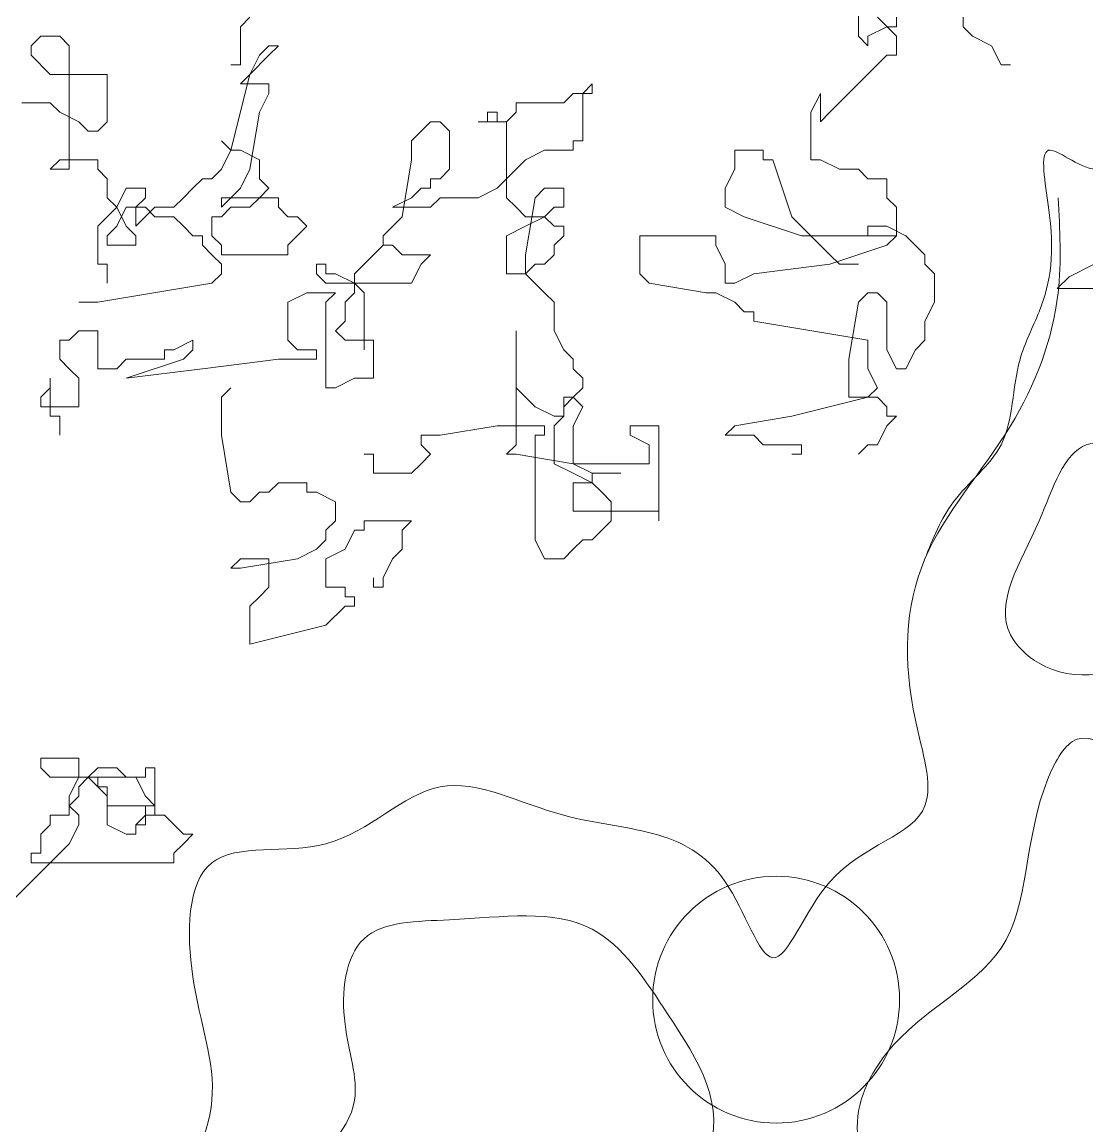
# Model space of a CAD drawing. Extents: x 941299 to 942979, y 2579300 to 2579597.
# Drawn here: x 942281 to 942282.464, y 2579506.667 to 2579508.185 of the extents above; entities that cross this region are included whole.
import ezdxf

# ---------------------------------------------------------------- set-up
doc = ezdxf.new("R2010")
doc.units = 0
doc.layers.get('0').update_dxf_attribs({"linetype": 'CONTINUOUS'})

# ---------------------------------------------------------------- blocks, each defined once
blk = doc.blocks.new('tulia')
at = {"color": 3, "lineweight": 0}
for p, q in [((202.8442, 269.5489), (202.8442, 269.9305)), ((202.3191, 269.5966), (202.3191, 269.6443)), ((202.6533, 269.6443), (202.6533, 269.5966)), ((202.7488, 269.6443), (202.6533, 269.5489)), ((205.8997, 269.6443), (205.9474, 269.5966)), ((202.2714, 269.5489), (202.3191, 269.5966)), ((202.6533, 269.5966), (202.701, 269.5966)), ((202.701, 269.5966), (202.7965, 269.5489)), ((205.9474, 269.5966), (205.9474, 269.4057)), ((202.1759, 269.5012), (202.2714, 269.5489)), ((202.6533, 269.5489), (202.6533, 269.4535)), ((202.7965, 269.5489), (202.7965, 269.5012)), ((202.7965, 269.5012), (202.8442, 269.5489)), ((206.8067, 269.5012), (206.8545, 269.5489)), ((206.8545, 269.5489), (206.95, 269.5489)), ((206.95, 269.5489), (206.9977, 269.5012)), ((202.1281, 269.4057), (202.1759, 269.5012)), ((205.8042, 269.4535), (205.7564, 269.5012)), ((205.7564, 269.5012), (205.8042, 269.5012)), ((205.8042, 269.5012), (205.8519, 269.4535)), ((206.8067, 268.881), (206.8067, 269.5012)), ((206.9977, 269.5012), (206.9977, 269.4535)), ((202.6533, 269.4535), (202.701, 269.4535)), ((202.701, 269.4535), (202.9875, 269.1672)), ((205.8997, 269.358), (205.8042, 269.4535)), ((205.8519, 269.4535), (205.8997, 269.358)), ((206.9977, 269.4535), (206.9022, 269.358)), ((202.0804, 269.4057), (202.1281, 269.4057)), ((205.9474, 269.3103), (205.8997, 269.358)), ((205.8997, 269.358), (205.9951, 268.9764)), ((205.9474, 269.4057), (205.9951, 269.4057)), ((206.9022, 269.358), (206.6158, 269.358)), ((206.6158, 269.358), (206.6158, 269.1195)), ((204.181, 269.2626), (204.181, 269.3103)), ((204.181, 269.3103), (204.2287, 269.2626)), ((205.8042, 269.3103), (205.9474, 269.3103)), ((205.8042, 269.2626), (205.8042, 269.3103)), ((203.0352, 269.1195), (203.0352, 269.2626)), ((203.0352, 269.2626), (203.083, 269.1672)), ((204.2765, 269.2626), (204.181, 269.2626)), ((204.2287, 269.2626), (204.2287, 269.0241)), ((204.3242, 269.2149), (204.2765, 269.2626)), ((205.8519, 269.1672), (205.8042, 269.2626)), ((204.5629, 269.2149), (204.3242, 269.2149)), ((204.5629, 269.1672), (204.5629, 269.2149)), ((206.8545, 269.1672), (206.9022, 269.2149)), ((206.9022, 269.2149), (207.0454, 269.2149)), ((202.9875, 269.1672), (203.0352, 269.1195)), ((203.083, 269.1672), (203.083, 268.9287)), ((204.6107, 269.1195), (204.5629, 269.1672)), ((204.6584, 269.1195), (204.6584, 269.1672)), ((204.6584, 269.1672), (204.7061, 269.1672)), ((204.7061, 269.1672), (204.7061, 269.1195)), ((205.8997, 268.881), (205.8519, 269.1672)), ((206.759, 269.1195), (206.8545, 269.1672)), ((204.6107, 268.8333), (204.6107, 269.1195)), ((204.6107, 269.1195), (204.6584, 269.1195)), ((204.7539, 269.1195), (204.6107, 269.1195)), ((204.7061, 269.1195), (204.7539, 269.1195)), ((204.9448, 269.1195), (204.8971, 269.0718)), ((204.9926, 269.1195), (204.9448, 269.1195)), ((205.0403, 269.0718), (204.9926, 269.1195)), ((206.6158, 269.1195), (206.6635, 269.0718)), ((206.7113, 269.0718), (206.759, 269.1195)), ((204.2287, 269.0241), (204.2765, 269.0241)), ((204.2765, 269.0241), (204.2765, 268.9764)), ((204.8971, 269.0718), (204.8971, 268.881)), ((205.0881, 269.0241), (205.0403, 269.0718)), ((205.0881, 268.9287), (205.0881, 269.0241)), ((206.0429, 269.0241), (205.9951, 268.9764)), ((206.6635, 269.0718), (206.7113, 269.0718)), ((203.3217, 268.9287), (203.3217, 268.9764)), ((203.3217, 268.9764), (203.4649, 268.9764)), ((203.4649, 268.9764), (203.4649, 268.881)), ((204.2765, 268.9764), (204.4197, 268.9764)), ((204.4197, 268.9764), (204.5152, 268.9287)), ((205.9474, 268.9764), (205.8519, 268.9287)), ((205.9951, 268.9764), (205.9474, 268.9764)), ((205.9951, 268.9764), (206.0429, 268.881)), ((203.0352, 268.9287), (202.9397, 268.881)), ((203.083, 268.9287), (203.0352, 268.9287)), ((203.1784, 268.6425), (203.2739, 268.9287)), ((203.2739, 268.9287), (203.3217, 268.9287)), ((204.5152, 268.9287), (204.5629, 268.881)), ((205.1358, 268.6425), (205.0881, 268.9287)), ((205.8519, 268.9287), (205.8519, 268.8333)), ((206.6635, 268.881), (206.6635, 268.9287)), ((206.6635, 268.9287), (206.8545, 268.9287)), ((206.8545, 268.9287), (206.9022, 268.881)), ((202.8442, 268.881), (202.7965, 268.8333)), ((202.9397, 268.881), (202.8442, 268.881)), ((203.4649, 268.881), (203.5126, 268.7856)), ((204.5629, 268.881), (204.6107, 268.8333)), ((204.8971, 268.881), (204.9448, 268.8333)), ((205.9474, 268.7856), (205.8997, 268.881)), ((206.0429, 268.881), (206.0906, 268.8333)), ((206.6158, 268.8333), (206.6635, 268.881)), ((206.9022, 268.881), (206.8067, 268.881)), ((202.7965, 268.8333), (202.701, 268.8333)), ((202.701, 268.8333), (202.701, 268.7379)), ((204.6584, 268.7856), (204.6107, 268.8333)), ((204.6107, 268.8333), (204.6107, 268.7379)), ((204.9448, 268.8333), (204.9926, 268.8333)), ((204.9926, 268.8333), (204.9926, 268.7856)), ((205.8519, 268.8333), (205.8042, 268.7856)), ((206.0906, 268.8333), (206.1384, 268.8333)), ((206.1384, 268.8333), (206.1861, 268.7856)), ((206.6158, 268.7379), (206.6158, 268.8333)), ((203.5126, 268.7856), (203.5126, 268.6902)), ((204.3242, 268.6902), (204.3242, 268.7856)), ((204.3242, 268.7856), (204.4197, 268.7856)), ((204.4197, 268.7856), (204.4674, 268.7379)), ((204.7539, 268.7379), (204.6584, 268.7856)), ((204.9926, 268.7856), (205.0403, 268.7856)), ((205.0403, 268.7856), (205.0881, 268.7379)), ((205.8042, 268.7856), (205.8519, 268.7379)), ((205.9951, 268.7379), (205.9474, 268.7856)), ((206.1861, 268.7856), (206.2338, 268.7379)), ((206.4248, 268.7379), (206.4248, 268.7856)), ((206.4248, 268.7856), (206.5203, 268.7856)), ((206.5203, 268.7856), (206.568, 268.6902)), ((202.701, 268.7379), (202.6533, 268.6902)), ((202.6533, 268.6902), (202.6533, 268.5471)), ((203.5126, 268.6902), (203.4171, 268.6425)), ((204.372, 268.6902), (204.3242, 268.6902)), ((204.4197, 268.6425), (204.372, 268.6902)), ((204.4674, 268.7379), (204.5152, 268.4517)), ((204.5629, 268.6902), (204.5152, 268.6425)), ((204.6107, 268.7379), (204.5629, 268.6902)), ((204.9448, 268.7379), (204.7539, 268.7379)), ((204.9926, 268.6902), (204.9448, 268.7379)), ((205.1835, 268.6902), (204.9926, 268.6902)), ((205.0881, 268.7379), (205.1835, 268.6902)), ((205.7087, 268.6425), (205.7564, 268.6902)), ((205.7564, 268.7379), (205.9951, 268.7379)), ((205.7564, 268.6902), (205.7564, 268.7379)), ((205.8519, 268.7379), (205.8997, 268.6902)), ((205.8997, 268.6902), (205.9951, 268.6902)), ((205.9951, 268.7379), (206.0429, 268.6902)), ((206.0429, 268.7379), (205.9951, 268.7379)), ((205.9951, 268.6902), (206.0429, 268.6425)), ((206.0429, 268.6902), (206.0429, 268.7379)), ((206.2338, 268.7379), (206.2816, 268.6902)), ((206.2816, 268.6902), (206.3771, 268.6902)), ((206.3771, 268.6425), (206.4248, 268.6902)), ((206.3771, 268.6902), (206.4725, 268.5948)), ((206.4725, 268.6902), (206.4248, 268.7379)), ((206.4248, 268.6902), (206.5203, 268.6902)), ((206.4725, 268.5948), (206.4725, 268.6902)), ((206.5203, 268.6902), (206.568, 268.5948)), ((206.5203, 268.5948), (206.568, 268.6902)), ((206.568, 268.6902), (206.6158, 268.7379)), ((206.568, 268.6902), (206.6158, 268.6425)), ((203.083, 268.5471), (203.1784, 268.6425)), ((203.4171, 268.6425), (203.1307, 268.5471)), ((204.4197, 268.6425), (204.372, 268.5948)), ((204.5152, 268.6425), (204.4197, 268.6425)), ((204.5152, 268.5948), (204.4197, 268.6425)), ((205.2313, 268.5471), (205.1358, 268.6425)), ((205.6132, 268.5948), (205.661, 268.6425)), ((205.661, 268.6425), (205.7087, 268.6425)), ((206.0429, 268.6425), (206.0906, 268.6425)), ((206.0906, 268.6425), (206.0906, 268.5471)), ((206.2338, 268.5948), (206.2816, 268.6425)), ((206.2816, 268.6425), (206.3771, 268.6425)), ((206.6158, 268.6425), (206.6635, 268.5948)), ((202.701, 268.5948), (202.6055, 268.5471)), ((202.7965, 268.5948), (202.701, 268.5948)), ((202.7965, 268.5471), (202.7965, 268.5948)), ((204.372, 268.5948), (204.3242, 268.5948)), ((204.3242, 268.5948), (204.3242, 268.5471)), ((204.6107, 268.5471), (204.5152, 268.5948)), ((205.7087, 268.4994), (205.6132, 268.5948)), ((206.1861, 268.5471), (206.2338, 268.5948)), ((206.4725, 268.5471), (206.5203, 268.5948)), ((206.568, 268.5948), (206.6158, 268.5471)), ((206.6635, 268.5948), (206.6635, 268.4039)), ((202.6055, 268.5471), (202.5101, 268.4517)), ((202.6533, 268.5471), (202.7965, 268.5471)), ((203.1307, 268.5471), (202.6533, 268.5471)), ((202.6533, 268.5471), (202.701, 268.4994)), ((202.9875, 268.4517), (203.083, 268.5471)), ((203.5604, 268.4994), (203.5604, 268.5471)), ((203.5604, 268.5471), (203.9423, 268.5471)), ((203.9423, 268.5471), (203.9423, 268.3562)), ((204.3242, 268.5471), (204.372, 268.4994)), ((204.6107, 268.3562), (204.6107, 268.5471)), ((205.2313, 268.5471), (205.2313, 268.4994)), ((205.2313, 268.4994), (205.2313, 268.5471)), ((206.0906, 268.5471), (206.0429, 268.4994)), ((206.1384, 268.4994), (206.1384, 268.5471)), ((206.1384, 268.5471), (206.1861, 268.5471)), ((206.4725, 268.4994), (206.4725, 268.5471)), ((206.6158, 268.5471), (206.6158, 268.4994)), ((202.701, 268.4994), (202.9875, 268.4039)), ((203.5126, 268.4039), (203.5604, 268.4994)), ((204.372, 268.4994), (204.372, 268.4517)), ((205.1358, 268.4517), (205.1835, 268.4994)), ((205.1835, 268.4994), (205.2313, 268.4994)), ((205.2313, 268.4994), (205.279, 268.4517)), ((205.7087, 268.4517), (205.7087, 268.4994)), ((206.0429, 268.4994), (206.0429, 268.4517)), ((206.0906, 268.4517), (206.1384, 268.4994)), ((206.6158, 268.4994), (206.4725, 268.4994)), ((202.5101, 268.4517), (202.5101, 268.4039)), ((202.9397, 268.4039), (202.9875, 268.4517)), ((204.372, 268.4517), (204.4197, 268.4039)), ((204.5152, 268.4517), (204.5152, 268.3562)), ((205.0403, 268.4039), (204.9926, 268.4517)), ((204.9926, 268.4517), (205.1358, 268.4517)), ((205.279, 268.4517), (205.3268, 268.4039)), ((206.0429, 268.4517), (205.7087, 268.4517)), ((206.0429, 268.4039), (206.0906, 268.4517)), ((201.6671, 268.4014), (201.7865, 268.3418)), ((202.5101, 268.4039), (202.4623, 268.3562)), ((202.4623, 268.3562), (202.4623, 268.2131)), ((202.8442, 268.4039), (202.9397, 268.4039)), ((202.9875, 268.4039), (203.3694, 268.3562)), ((203.3694, 268.3562), (203.4649, 268.3085)), ((203.5126, 268.3085), (203.5126, 268.4039)), ((203.9423, 268.3562), (203.8945, 268.3085)), ((204.4197, 268.4039), (204.4674, 268.4039)), ((204.5152, 268.3562), (204.4197, 268.2608)), ((204.4674, 268.4039), (204.5152, 268.3562)), ((204.5152, 268.3562), (204.6107, 268.3562)), ((205.0881, 268.3085), (205.0403, 268.4039)), ((205.3268, 268.4039), (205.3745, 268.3562)), ((205.3745, 268.3085), (205.47, 268.3562)), ((205.3745, 268.3562), (205.3745, 268.2608)), ((205.47, 268.3562), (205.5177, 268.3562)), ((205.5177, 268.3562), (205.5177, 268.4039)), ((205.5177, 268.4039), (205.5655, 268.4039)), ((205.5655, 268.3562), (205.5177, 268.3085)), ((205.5655, 268.4039), (205.5655, 268.3562)), ((206.0429, 268.3562), (206.0429, 268.4039)), ((206.0906, 268.3085), (206.0429, 268.3562)), ((206.6635, 268.4039), (206.6158, 268.4039)), ((206.6158, 268.4039), (206.6158, 268.3085)), ((201.7865, 268.3418), (201.8462, 268.2821)), ((203.4649, 268.3085), (203.5126, 268.3085)), ((203.8945, 268.3085), (203.6081, 268.2608)), ((205.5177, 268.3085), (205.0881, 268.3085)), ((205.3268, 268.2608), (205.3745, 268.3085)), ((206.6635, 268.2131), (206.0906, 268.3085)), ((201.8462, 268.2821), (201.6073, 268.2821)), ((202.701, 268.2131), (202.7488, 268.2608)), ((202.7488, 268.2608), (202.7965, 268.2608)), ((202.7965, 268.2608), (202.8442, 268.2131)), ((203.5604, 268.2608), (203.4649, 268.2131)), ((203.6081, 268.2608), (203.5604, 268.2608)), ((204.4197, 268.2608), (204.372, 268.2131)), ((205.3268, 267.9746), (205.3268, 268.2608)), ((205.3745, 268.2608), (205.4222, 268.2131)), ((205.5177, 268.2131), (205.47, 268.2608)), ((205.47, 268.2608), (205.6132, 268.2608)), ((205.6132, 268.2608), (205.7087, 268.2131)), ((202.4623, 268.2131), (202.5101, 268.1177)), ((202.701, 267.9746), (202.701, 268.2131)), ((202.8442, 268.2131), (202.892, 267.9269)), ((203.4649, 268.2131), (203.4171, 268.1654)), ((204.372, 268.2131), (204.372, 268.07)), ((205.4222, 268.2131), (205.4222, 268.1177)), ((205.5177, 267.7838), (205.5177, 268.2131)), ((205.7087, 268.2131), (205.7087, 268.0223)), ((206.759, 268.2131), (206.6635, 268.2131)), ((203.4171, 268.1654), (203.3694, 268.1654)), ((203.3694, 268.1654), (203.3694, 268.1177)), ((202.5101, 268.1177), (202.5101, 268.0223)), ((203.3694, 268.1177), (202.7965, 268.0223)), ((205.4222, 268.1177), (205.47, 268.07)), ((204.372, 268.07), (204.3242, 267.9746)), ((204.5629, 267.7838), (204.5629, 268.07)), ((204.5629, 268.07), (204.5629, 267.4976)), ((205.47, 268.07), (205.4222, 268.0223)), ((206.6635, 267.8792), (206.6635, 268.07)), ((206.6635, 268.07), (206.759, 268.07)), ((206.759, 268.07), (206.8067, 268.0223)), ((202.5101, 268.0223), (202.5578, 267.9746)), ((202.5578, 267.9746), (202.6055, 267.8792)), ((202.6533, 267.8792), (202.701, 267.9746)), ((202.7965, 268.0223), (202.7965, 267.8792)), ((204.3242, 267.9746), (204.2765, 267.9269)), ((205.4222, 268.0223), (205.279, 268.0223)), ((205.279, 268.0223), (205.279, 267.8315)), ((205.661, 267.9746), (205.5655, 267.9746)), ((205.5655, 267.9746), (205.5655, 267.9269)), ((205.7087, 268.0223), (205.661, 267.9746)), ((206.1861, 267.9746), (206.1861, 268.0223)), ((206.1861, 268.0223), (206.2816, 267.9746)), ((206.2338, 267.9269), (206.1861, 267.9746)), ((206.2816, 267.9746), (206.3293, 267.9746)), ((206.3293, 267.9746), (206.3293, 267.9269)), ((206.8067, 268.0223), (206.8545, 268.0223)), ((206.8545, 268.0223), (206.8545, 267.9269)), ((202.892, 267.9269), (202.892, 267.7361)), ((204.2765, 267.9269), (204.2765, 267.8792)), ((205.5655, 267.9269), (205.7564, 267.9269)), ((205.7564, 267.9269), (206.1384, 267.8792)), ((206.5203, 267.8315), (206.2338, 267.9269)), ((206.3293, 267.9269), (206.5203, 267.9269)), ((206.5203, 267.9269), (206.568, 267.8792)), ((206.8545, 267.9269), (206.8067, 267.8792)), ((202.6055, 267.8792), (202.6533, 267.8792)), ((202.7965, 267.8792), (202.7488, 267.7838)), ((204.2765, 267.8792), (204.2287, 267.8315)), ((206.1384, 267.8792), (206.5203, 267.8315)), ((206.568, 267.8792), (206.6635, 267.8792)), ((206.8067, 267.8792), (206.759, 267.8315)), ((204.2287, 267.8315), (204.2287, 267.7838)), ((205.279, 267.8315), (205.3745, 267.8315)), ((205.3745, 267.8315), (205.47, 267.7838)), ((206.759, 267.8315), (206.759, 267.6884)), ((206.9022, 267.6884), (206.9022, 267.8315)), ((206.9022, 267.8315), (206.9022, 267.7838)), ((202.7488, 267.7838), (202.7965, 267.7361)), ((204.2287, 267.7838), (204.2765, 267.7361)), ((204.4674, 267.6884), (204.5629, 267.7838)), ((205.47, 267.7838), (205.5177, 267.7838)), ((206.0429, 267.7361), (205.9951, 267.7838)), ((206.9022, 267.7838), (206.95, 267.7361)), ((202.7488, 267.7361), (202.701, 267.6884)), ((202.892, 267.7361), (202.7488, 267.7361)), ((202.7965, 267.7361), (203.1784, 267.6407)), ((204.2287, 267.6884), (204.2765, 267.7361)), ((204.2765, 267.7361), (204.3242, 267.6884)), ((204.2765, 267.7361), (204.3242, 267.7361)), ((204.3242, 267.7361), (204.3242, 267.6407)), ((206.0429, 267.5453), (206.0429, 267.7361)), ((206.95, 267.7361), (206.95, 267.6884)), ((202.701, 267.6407), (202.6533, 267.6407)), ((202.6533, 267.6407), (202.701, 267.593)), ((202.701, 267.6884), (202.701, 267.6407)), ((203.1784, 267.6407), (203.4649, 267.593)), ((204.2765, 267.593), (204.2287, 267.6884)), ((204.3242, 267.6884), (204.3242, 267.6407)), ((204.3242, 267.6407), (204.372, 267.6407)), ((204.3242, 267.6407), (204.372, 267.593)), ((204.372, 267.6407), (204.4674, 267.6884)), ((206.759, 267.6884), (206.9022, 267.6884)), ((206.9022, 267.6407), (206.8545, 267.6407)), ((206.8545, 267.6407), (206.8545, 267.5453)), ((206.95, 267.6884), (206.9022, 267.6884)), ((206.9022, 267.6884), (206.9022, 267.6407)), ((202.701, 267.593), (202.7488, 267.4976)), ((203.4649, 267.593), (203.5126, 267.5453)), ((203.8468, 267.1159), (203.8468, 267.593)), ((203.8468, 267.593), (203.99, 267.593)), ((203.99, 267.593), (203.99, 267.5453)), ((204.2765, 267.4021), (204.2765, 267.593)), ((204.372, 267.593), (204.372, 267.4021)), ((204.4197, 267.5453), (204.4197, 267.593)), ((204.4197, 267.593), (204.6584, 267.593)), ((204.6584, 267.593), (204.9448, 267.5453)), ((203.3694, 267.5453), (203.3217, 267.4976)), ((203.5126, 267.5453), (203.3694, 267.5453)), ((203.99, 267.5453), (203.8945, 267.4976)), ((204.4674, 267.5453), (204.4197, 267.5453)), ((204.4674, 267.0205), (204.4674, 267.5453)), ((204.9448, 267.5453), (205.0403, 267.5453)), ((205.0403, 267.5453), (205.0403, 267.4976)), ((205.9951, 267.259), (206.0429, 267.5453)), ((202.7488, 267.4976), (202.7965, 267.4976)), ((202.7965, 267.4976), (202.8442, 267.4498)), ((203.3217, 267.4976), (203.1307, 267.4976)), ((203.1307, 267.4976), (203.1307, 267.4498)), ((203.8945, 267.4976), (203.8945, 267.4021)), ((204.5629, 267.4976), (204.6107, 267.4498)), ((205.0403, 267.4976), (204.9926, 267.4498)), ((203.1307, 267.4498), (203.1784, 267.4498)), ((204.5629, 267.4498), (204.2765, 267.4021)), ((204.6107, 267.4498), (204.5629, 267.4498)), ((204.9926, 267.4498), (205.0403, 267.4021)), ((205.279, 267.3544), (205.279, 267.4498)), ((205.279, 267.4498), (205.3268, 267.4498)), ((203.8945, 267.4021), (204.2765, 267.4021)), ((204.2765, 267.4021), (204.181, 267.3544)), ((204.372, 267.4021), (204.2765, 267.3544)), ((205.0403, 267.4021), (205.0881, 267.3544)), ((204.181, 267.3544), (204.0378, 267.3544)), ((204.0378, 267.3544), (204.181, 267.3544)), ((204.181, 267.3067), (204.1332, 267.259)), ((204.181, 267.3544), (204.181, 267.3067)), ((204.2765, 267.3544), (204.181, 267.3067)), ((204.181, 267.3067), (204.2765, 267.3067)), ((204.2765, 267.3067), (204.2765, 267.1636)), ((205.0881, 267.3544), (205.279, 267.3544)), ((205.6132, 267.259), (205.6132, 267.3067)), ((205.6132, 267.3067), (205.7564, 267.3067)), ((205.7564, 267.3067), (205.8042, 267.259)), ((204.1332, 267.259), (204.0855, 267.2113)), ((205.47, 267.2113), (205.5655, 267.259)), ((205.5655, 267.259), (205.6132, 267.259)), ((205.8042, 267.259), (205.8519, 267.259)), ((205.8519, 267.259), (205.8997, 267.2113)), ((205.9474, 267.2113), (205.9951, 267.259)), ((204.0855, 267.2113), (204.0855, 267.1159)), ((205.47, 267.1159), (205.47, 267.2113)), ((205.8997, 267.2113), (205.9474, 267.2113)), ((204.2765, 267.1636), (203.8468, 267.1636)), ((203.8468, 267.1636), (203.8468, 267.1159)), ((204.0855, 267.1159), (204.1332, 267.0682)), ((205.1358, 267.0682), (205.0881, 267.1159)), ((205.0881, 267.1159), (205.3268, 267.1159)), ((205.3268, 267.1159), (205.3268, 267.0682)), ((205.5177, 267.0682), (205.47, 267.1159)), ((204.1332, 267.0682), (204.181, 267.0205)), ((205.1358, 266.9728), (205.1358, 267.0682)), ((205.3268, 267.0682), (205.3745, 267.0682)), ((205.3745, 267.0682), (205.4222, 266.9728)), ((205.5177, 267.0205), (205.5177, 267.0682)), ((204.181, 267.0205), (204.2287, 267.0205)), ((204.2287, 267.0205), (204.2765, 266.9728)), ((204.2765, 266.9728), (204.3242, 266.9251)), ((204.4197, 266.9251), (204.4674, 267.0205)), ((205.1835, 266.9251), (205.1358, 266.9728)), ((205.4222, 266.9728), (205.5177, 266.9251)), ((205.5655, 266.9728), (205.5177, 267.0205)), ((205.661, 266.9251), (205.5655, 266.9728)), ((204.3242, 266.9251), (204.4197, 266.9251)), ((205.2313, 266.8297), (205.1835, 266.9251)), ((205.5177, 266.9251), (205.5177, 266.782)), ((205.9474, 266.8774), (205.661, 266.9251)), ((205.8042, 266.9251), (205.9474, 266.9251)), ((205.8042, 266.782), (205.8042, 266.9251)), ((205.9474, 266.9251), (205.9951, 266.8774)), ((205.9951, 266.8774), (205.9474, 266.8774)), ((205.2313, 266.782), (205.2313, 266.8297)), ((205.279, 266.8297), (205.279, 266.782)), ((205.279, 266.782), (205.2313, 266.782)), ((205.5177, 266.782), (205.4222, 266.782)), ((205.4222, 266.782), (205.4222, 266.7343)), ((205.8519, 266.7343), (205.8042, 266.782)), ((205.4222, 266.7343), (205.3745, 266.7343)), ((205.3745, 266.7343), (205.3745, 266.6866)), ((205.8997, 266.6866), (205.8519, 266.7343)), ((205.3745, 266.6866), (205.4222, 266.6866)), ((205.4222, 266.6866), (205.5177, 266.5912)), ((205.8997, 266.4958), (205.8997, 266.6866)), ((205.5177, 266.5912), (205.8997, 266.4958)), ((206.759, 265.8279), (206.759, 265.9233)), ((206.759, 265.9233), (206.95, 265.9233)), ((206.95, 265.9233), (206.95, 265.8756)), ((206.4248, 265.8756), (206.3771, 265.8756)), ((206.3771, 265.8756), (206.3771, 265.6848)), ((206.4248, 265.8279), (206.4248, 265.8756)), ((206.5203, 265.8279), (206.568, 265.8756)), ((206.568, 265.8756), (206.6635, 265.8756)), ((206.6635, 265.8756), (206.7113, 265.8279)), ((206.95, 265.8756), (206.9022, 265.8279)), ((206.4248, 265.7325), (206.4725, 265.8279)), ((206.9022, 265.8279), (206.4248, 265.8279)), ((206.4725, 265.8279), (206.5203, 265.8279)), ((206.7113, 265.8279), (206.6635, 265.7802)), ((206.6635, 265.7802), (206.6635, 265.8279)), ((206.6635, 265.8279), (206.7113, 265.8279)), ((206.7113, 265.8279), (206.759, 265.7802)), ((206.8067, 265.7325), (206.759, 265.8279)), ((206.6635, 265.7802), (206.6158, 265.7325)), ((206.6158, 265.5894), (206.6158, 265.7802)), ((206.6158, 265.7802), (206.6635, 265.7802)), ((206.759, 265.7802), (206.759, 265.7325)), ((206.3771, 265.6848), (206.4248, 265.7325)), ((206.6158, 265.7325), (206.6158, 265.6848)), ((206.759, 265.7325), (206.8067, 265.6848)), ((206.8067, 265.6371), (206.8067, 265.7325)), ((206.3771, 265.6371), (206.3771, 265.6848)), ((206.3771, 265.6848), (206.4248, 265.6848)), ((206.6158, 265.6848), (206.4248, 265.6848)), ((206.4248, 265.6848), (206.4248, 265.6371)), ((206.4248, 265.6848), (206.4248, 265.5894)), ((206.8067, 265.6848), (206.759, 265.6371)), ((206.3293, 265.6371), (206.2338, 265.5417)), ((206.4248, 265.6371), (206.3293, 265.6371)), ((206.4248, 265.6371), (206.3771, 265.6371)), ((206.4725, 265.5894), (206.4248, 265.6371)), ((206.4248, 265.5894), (206.4725, 265.5894)), ((206.4725, 265.5894), (206.4725, 265.5417)), ((206.5203, 265.5417), (206.6158, 265.5894)), ((206.759, 265.6371), (206.759, 265.5894)), ((206.759, 265.5894), (206.8067, 265.4939)), ((206.9022, 265.6371), (206.8067, 265.6371)), ((206.9022, 265.5894), (206.9022, 265.6371)), ((206.95, 265.5417), (206.9022, 265.5894)), ((206.2338, 265.5417), (206.1861, 265.5417)), ((206.1861, 265.5417), (206.2338, 265.4939)), ((206.4725, 265.5417), (206.5203, 265.5417)), ((206.95, 265.4462), (206.95, 265.5417)), ((206.2338, 265.4939), (206.2816, 265.4462)), ((206.8067, 265.4939), (207.0932, 265.2077)), ((206.2816, 265.4462), (206.2816, 265.3985)), ((206.9977, 265.4462), (206.95, 265.4462)), ((206.9977, 265.3985), (206.9977, 265.4462)), ((206.2816, 265.3985), (206.9977, 265.3985))]:
    blk.add_line(p, q, dxfattribs=at)
at = {"color": 34, "lineweight": 0}
blk.add_circle((203.2573, 264.7112), 0.62, dxfattribs=at)
blk.add_spline([(201.8417, 268.7379), (201.8417, 268.2608), (202.0804, 267.593), (202.5101, 266.9251), (202.5578, 266.1141), (202.5101, 265.6848), (202.9875, 265.3031), (203.2739, 264.9215), (203.5126, 265.3031), (204.3242, 265.6371), (204.9448, 265.7802), (205.5177, 265.4939), (206.0906, 265.3985), (206.1861, 264.8261), (206.0906, 264.2059), (206.3293, 263.6335), (206.6635, 263.2041), (207.3319, 262.7748), (208.0957, 262.4885), (208.3822, 262.4885), (208.2867, 262.3931), (207.9048, 262.3931), (206.95, 262.6794), (206.4725, 262.9656), (206.2338, 262.584), (205.8519, 261.8684), (205.6132, 261.2482), (205.47, 260.7235), (205.6132, 260.151), (205.6132, 259.674), (205.47, 259.3877), (205.3268, 259.0538), (205.47, 259.8648), (205.3745, 260.2941), (205.2313, 260.962), (205.4222, 261.5344), (205.8519, 262.3454), (206.1861, 262.8702), (206.1384, 263.2518), (205.7087, 263.7766), (205.3745, 264.2059), (205.4222, 264.5876), (205.3268, 265.0169), (204.8971, 265.1123), (204.181, 265.0646), (203.7991, 264.6353), (203.6081, 263.9197), (203.7036, 263.6335), (203.5604, 263.538), (203.083, 263.1087), (203.083, 262.7271), (203.7513, 262.0115), (204.6107, 261.6776), (205.47, 261.3913), (206.2816, 261.2005), (206.6158, 260.9143), (206.5203, 260.9143), (206.1384, 261.1051), (205.6132, 261.2482), (204.8494, 261.3436), (204.1332, 261.5822), (203.3694, 261.8207), (203.0352, 262.2023), (202.8442, 262.5362), (202.6533, 262.4885), (202.4146, 262.25), (202.0804, 261.9638), (202.0804, 261.5822), (202.0327, 261.3913), (201.8417, 261.439), (201.6985, 261.5822), (201.6985, 261.9638), (201.8894, 262.4408), (202.1759, 262.9179), (202.5101, 263.3949), (202.701, 263.7289), (202.8442, 264.0151), (202.701, 264.4444), (202.1281, 264.9692), (201.8894, 265.8279), (201.7462, 266.0187), (201.2211, 265.7802), (200.9346, 266.0187), (200.5527, 266.1618), (200.6959, 266.2572), (200.7914, 266.3526), (200.7437, 266.5912), (200.9824, 266.6866), (201.3643, 266.448), (201.9372, 266.4003), (202.0804, 266.5435), (201.9372, 267.1159), (201.6985, 267.4976), (201.3643, 267.4498), (200.8391, 267.4498), (200.4095, 267.7838), (199.9798, 268.0223), (200.0753, 268.1654), (200.3617, 268.1177), (200.5527, 267.9269), (201.1733, 267.7361), (201.3643, 267.8315), (201.5552, 267.9269), (201.3643, 268.3085), (201.412, 268.9764), (201.6507, 268.881), (201.8894, 268.9764), (201.8894, 268.6902), (201.9372, 268.1654), (202.0327, 267.9269), (202.1281, 267.4976), (202.3668, 267.2113), (202.5101, 266.9251)], degree=3, dxfattribs=at)
blk = doc.blocks.new('tuli')
at = {"color": 3}
blk.add_blockref('tulia', (-25.9976, 9.2058), dxfattribs=at)

msp = doc.modelspace()

# ---------------------------------------------------------------- block references
at = {"color": 1, "lineweight": 0, "xscale": -0.2738191591342911, "yscale": 0.2738191592507064, "zscale": 0.2738191591392415}
msp.add_blockref('tuli', (942330.57403, 2579431.83659), dxfattribs=at)

doc.saveas('drawing.dxf')
